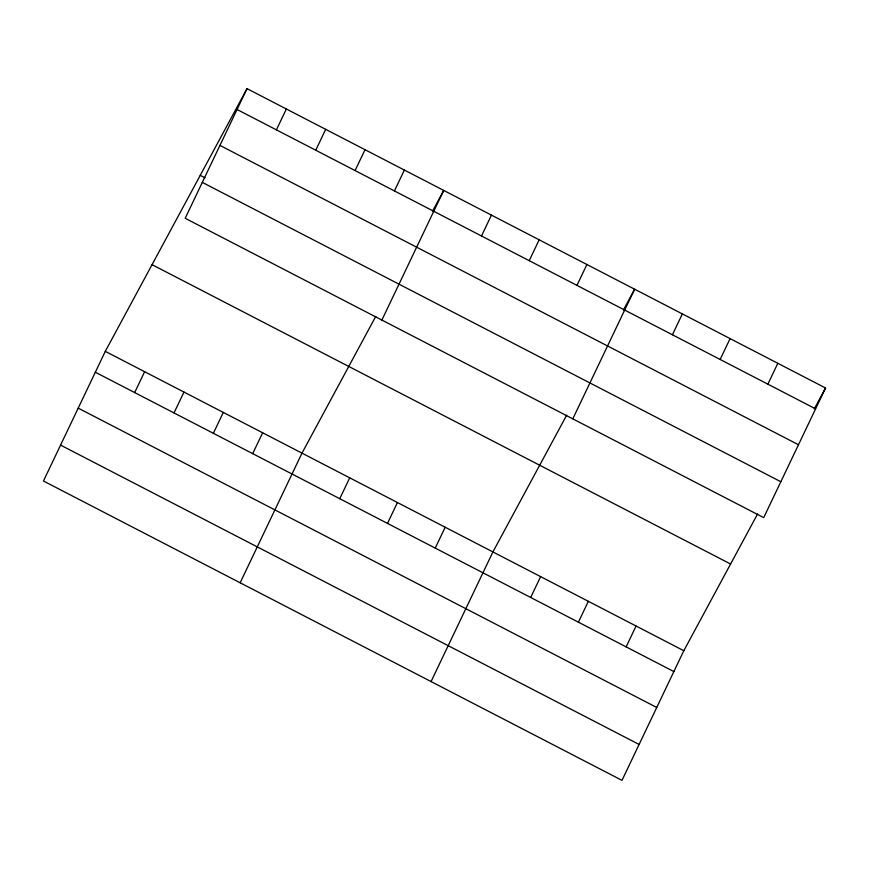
<?xml version="1.0" encoding="UTF-8"?>
<svg xmlns="http://www.w3.org/2000/svg" width="869" height="869" viewBox="0 0 869 869"><rect width="100%" height="100%" fill="white"/><g stroke="black" fill="none" stroke-linecap="round" stroke-linejoin="round"><path stroke-width="1.3" d="M247.013 88.638L185.184 218.282L763.71 517.642L825.55 387.998L247.013 88.638L105.29 351.358L43.45 481.002L621.987 780.362L683.816 650.718L757.572 514.003M134.673 392.582L144.623 371.715M276.407 129.861L286.357 108.994M174.017 412.938L183.967 392.071M315.74 150.218L325.701 129.351M213.35 433.294L223.311 412.427M355.084 170.574L365.034 149.707M252.694 453.651L262.644 432.784M394.428 190.93L404.378 170.063M240.148 582.784L301.988 453.14L375.745 316.425M381.882 320.064L443.722 190.42L432.49 211.232M339.768 498.697L349.718 477.841M481.491 235.988L491.441 215.121M387.498 523.399L397.448 502.532M529.221 260.678L539.171 239.811M435.228 548.1L445.178 527.233M576.951 285.38L586.901 264.513M431.067 681.568L492.908 551.934L566.664 415.208M572.801 418.847L634.631 289.214L623.41 310.016M530.677 597.492L540.637 576.625M672.41 334.771L682.361 313.905M578.406 622.182L588.356 601.326M720.14 359.462L730.09 338.606M626.136 646.884L636.086 626.017M767.87 384.163L777.82 363.296M814.329 408.81L825.55 387.998M237.063 109.505L815.6 408.864M219.944 145.405L798.481 444.754M200.25 175.342L205.019 177.808M202.303 182.381L780.84 481.741M152.053 264.665L730.59 564.024M105.29 351.358L683.816 650.718M95.329 372.225L673.866 671.574M78.21 408.126L656.747 707.475M60.569 445.102L639.106 744.461"/></g></svg>
